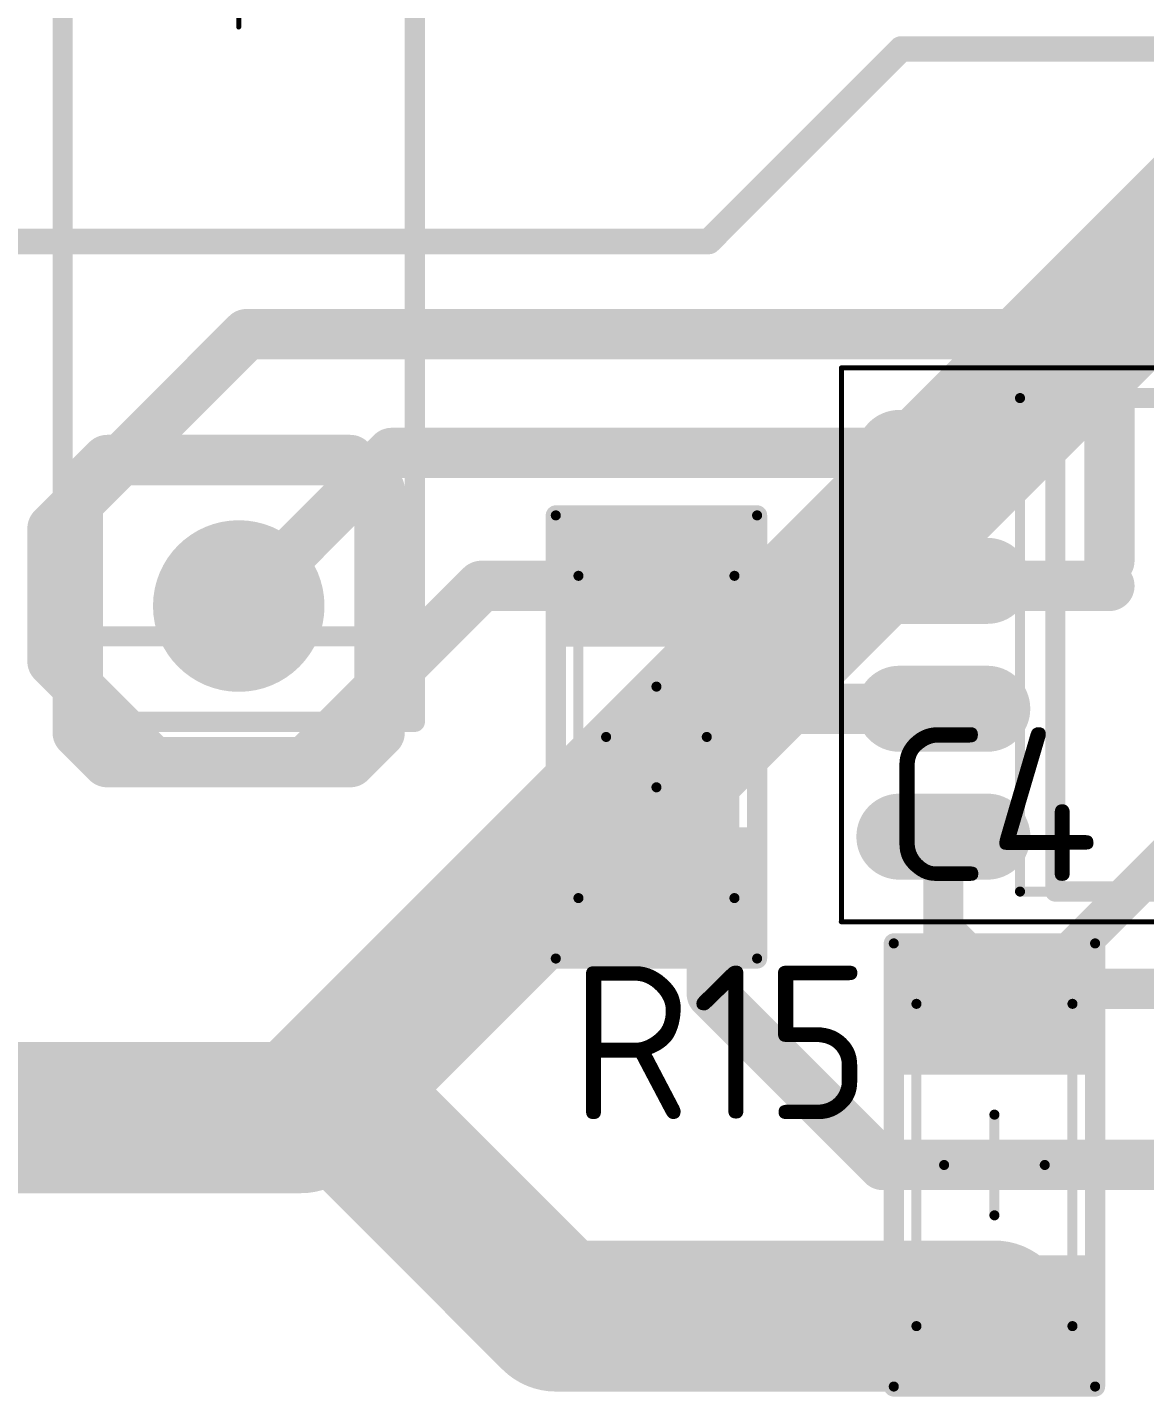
# Model space of a CAD drawing. Header units: inches. Extents: x 0 to 220, y 0 to 115.
# Drawn here: x 67.75 to 78.85, y 11.45 to 25.05 of the extents above; entities that cross this region are included whole.
import ezdxf

# ---------------------------------------------------------------- set-up
doc = ezdxf.new("R2010")
doc.units = ezdxf.units.IN
for name, color, linetype in [('Bottom Layer- Bottom', 5, 'Continuous'), ('Bottom Solder- Bot Mask', 6, 'Continuous'), ('Mechanical 13', 56, 'Continuous'), ('Mechanical 15', 56, 'Continuous'), ('Mechanical 2- Bot Assy', 216, 'Continuous'), ('Multi-Layer', 9, 'Continuous'), ('Top Layer- Top', 1, 'Continuous'), ('Top Overlay- Top Silk', 2, 'Continuous'), ('Top Paste- Top Paste', 8, 'Continuous'), ('Top Solder- Top Mask', 216, 'Continuous')]:
    doc.layers.add(name, color=color, linetype=linetype)
doc.styles.add('GOST type B', font='', dxfattribs={"height": 0.2})
doc.styles.get('GOST type B').set_extended_font_data('GOST type B')

# ---------------------------------------------------------------- blocks, each defined once
blk = doc.blocks.new('CAP__1206_29')
at = {"layer": 'Top Layer- Top'}
for points in [[(-2, -0.8), (-2, 0.8), (-1, 0.8), (-1, -0.8)], [(1, -0.8), (1, 0.8), (2, 0.8), (2, -0.8)]]:
    blk.add_hatch(color=7, dxfattribs=at).paths.add_polyline_path(points)
at = {"layer": 'Top Paste- Top Paste'}
for points in [[(-2, -0.8), (-2, 0.8), (-1, 0.8), (-1, -0.8)], [(1, -0.8), (1, 0.8), (2, 0.8), (2, -0.8)]]:
    blk.add_hatch(color=7, dxfattribs=at).paths.add_polyline_path(points)
at = {"layer": 'Top Solder- Top Mask'}
for points in [[(-2.102, -0.902), (-2.102, 0.902), (-0.898, 0.902), (-0.898, -0.902)], [(0.898, -0.902), (0.898, 0.902), (2.102, 0.902), (2.102, -0.902)]]:
    blk.add_hatch(color=7, dxfattribs=at).paths.add_polyline_path(points)
at = {"layer": 'Mechanical 13'}
for points in [[(1.6, 0.775, 0.1, 0.1, 0), (-1.6, 0.775, 0.1, 0.1, 0)], [(-1.6, -0.775, 0.1, 0.1, 0), (-1.6, 0.775, 0.1, 0.1, 0)], [(1.6, -0.775, 0.1, 0.1, 0), (1.6, 0.775, 0.1, 0.1, 0)], [(1.6, -0.775, 0.1, 0.1, 0), (-1.6, -0.775, 0.1, 0.1, 0)]]:
    blk.add_lwpolyline(points, format="xyseb", dxfattribs=at)
for points in [[(-1.625, 0.775, 0.05, 0.05, 1), (-1.575, 0.775, 0.05, 0.05, 1)], [(-1.625, 0.775, 0.05, 0.05, 1), (-1.575, 0.775, 0.05, 0.05, 1)], [(1.575, 0.775, 0.05, 0.05, 1), (1.625, 0.775, 0.05, 0.05, 1)], [(1.575, 0.775, 0.05, 0.05, 1), (1.625, 0.775, 0.05, 0.05, 1)], [(-1.625, -0.775, 0.05, 0.05, 1), (-1.575, -0.775, 0.05, 0.05, 1)], [(-1.625, -0.775, 0.05, 0.05, 1), (-1.575, -0.775, 0.05, 0.05, 1)], [(1.575, -0.775, 0.05, 0.05, 1), (1.625, -0.775, 0.05, 0.05, 1)], [(1.575, -0.775, 0.05, 0.05, 1), (1.625, -0.775, 0.05, 0.05, 1)]]:
    blk.add_lwpolyline(points, format="xyseb", close=True, dxfattribs=at)
at = {"layer": 'Mechanical 15'}
for points in [[(-2.2, -1, 0.1, 0.1, 0), (-2.2, 1, 0.1, 0.1, 0)], [(-2.2, 1, 0.1, 0.1, 0), (2.2, 1, 0.1, 0.1, 0)], [(2.2, -1, 0.1, 0.1, 0), (2.2, 1, 0.1, 0.1, 0)], [(0, -0.5, 0.1, 0.1, 0), (0, 0.5, 0.1, 0.1, 0)], [(0.5, 0, 0.1, 0.1, 0), (-0.5, 0, 0.1, 0.1, 0)], [(-2.2, -1, 0.1, 0.1, 0), (2.2, -1, 0.1, 0.1, 0)]]:
    blk.add_lwpolyline(points, format="xyseb", dxfattribs=at)
for points in [[(-2.225, 1, 0.05, 0.05, 1), (-2.175, 1, 0.05, 0.05, 1)], [(-2.225, 1, 0.05, 0.05, 1), (-2.175, 1, 0.05, 0.05, 1)], [(2.175, 1, 0.05, 0.05, 1), (2.225, 1, 0.05, 0.05, 1)], [(2.175, 1, 0.05, 0.05, 1), (2.225, 1, 0.05, 0.05, 1)], [(-0.025, 0.5, 0.05, 0.05, 1), (0.025, 0.5, 0.05, 0.05, 1)], [(-0.525, 0, 0.05, 0.05, 1), (-0.475, 0, 0.05, 0.05, 1)], [(0.475, 0, 0.05, 0.05, 1), (0.525, 0, 0.05, 0.05, 1)], [(-0.025, -0.5, 0.05, 0.05, 1), (0.025, -0.5, 0.05, 0.05, 1)], [(-2.225, -1, 0.05, 0.05, 1), (-2.175, -1, 0.05, 0.05, 1)], [(-2.225, -1, 0.05, 0.05, 1), (-2.175, -1, 0.05, 0.05, 1)], [(2.175, -1, 0.05, 0.05, 1), (2.225, -1, 0.05, 0.05, 1)], [(2.175, -1, 0.05, 0.05, 1), (2.225, -1, 0.05, 0.05, 1)]]:
    blk.add_lwpolyline(points, format="xyseb", close=True, dxfattribs=at)
at = {"layer": 'Top Overlay- Top Silk'}
for points in [[(-2.2, 1, 0.2, 0.2, 0), (2.2, 1, 0.2, 0.2, 0)], [(-2.2, -1, 0.2, 0.2, 0), (-2.2, 1, 0.2, 0.2, 0)], [(2.2, -1, 0.2, 0.2, 0), (2.2, 1, 0.2, 0.2, 0)], [(-2.2, -1, 0.2, 0.2, 0), (2.2, -1, 0.2, 0.2, 0)]]:
    blk.add_lwpolyline(points, format="xyseb", dxfattribs=at)
for points in [[(-2.25, 1, 0.1, 0.1, 1), (-2.15, 1, 0.1, 0.1, 1)], [(-2.25, 1, 0.1, 0.1, 1), (-2.15, 1, 0.1, 0.1, 1)], [(2.15, 1, 0.1, 0.1, 1), (2.25, 1, 0.1, 0.1, 1)], [(2.15, 1, 0.1, 0.1, 1), (2.25, 1, 0.1, 0.1, 1)], [(-2.25, -1, 0.1, 0.1, 1), (-2.15, -1, 0.1, 0.1, 1)], [(-2.25, -1, 0.1, 0.1, 1), (-2.15, -1, 0.1, 0.1, 1)], [(2.15, -1, 0.1, 0.1, 1), (2.25, -1, 0.1, 0.1, 1)], [(2.15, -1, 0.1, 0.1, 1), (2.25, -1, 0.1, 0.1, 1)]]:
    blk.add_lwpolyline(points, format="xyseb", close=True, dxfattribs=at)
blk = doc.blocks.new('1206_133')
at = {"layer": 'Top Layer- Top'}
for points in [[(-2, -0.8), (-2, 0.8), (-1, 0.8), (-1, -0.8)], [(1, -0.8), (1, 0.8), (2, 0.8), (2, -0.8)]]:
    blk.add_hatch(color=7, dxfattribs=at).paths.add_polyline_path(points)
at = {"layer": 'Top Paste- Top Paste'}
for points in [[(-2, -0.8), (-2, 0.8), (-1, 0.8), (-1, -0.8)], [(1, -0.8), (1, 0.8), (2, 0.8), (2, -0.8)]]:
    blk.add_hatch(color=7, dxfattribs=at).paths.add_polyline_path(points)
at = {"layer": 'Top Solder- Top Mask'}
for points in [[(-2.102, -0.902), (-2.102, 0.902), (-0.898, 0.902), (-0.898, -0.902)], [(0.898, -0.902), (0.898, 0.902), (2.102, 0.902), (2.102, -0.902)]]:
    blk.add_hatch(color=7, dxfattribs=at).paths.add_polyline_path(points)
at = {"layer": 'Mechanical 13'}
for points in [[(1.6, 0.775, 0.1, 0.1, 0), (-1.6, 0.775, 0.1, 0.1, 0)], [(-1.6, -0.775, 0.1, 0.1, 0), (-1.6, 0.775, 0.1, 0.1, 0)], [(1.6, -0.775, 0.1, 0.1, 0), (1.6, 0.775, 0.1, 0.1, 0)], [(1.6, -0.775, 0.1, 0.1, 0), (-1.6, -0.775, 0.1, 0.1, 0)]]:
    blk.add_lwpolyline(points, format="xyseb", dxfattribs=at)
for points in [[(-1.625, 0.775, 0.05, 0.05, 1), (-1.575, 0.775, 0.05, 0.05, 1)], [(-1.625, 0.775, 0.05, 0.05, 1), (-1.575, 0.775, 0.05, 0.05, 1)], [(1.575, 0.775, 0.05, 0.05, 1), (1.625, 0.775, 0.05, 0.05, 1)], [(1.575, 0.775, 0.05, 0.05, 1), (1.625, 0.775, 0.05, 0.05, 1)], [(-1.625, -0.775, 0.05, 0.05, 1), (-1.575, -0.775, 0.05, 0.05, 1)], [(-1.625, -0.775, 0.05, 0.05, 1), (-1.575, -0.775, 0.05, 0.05, 1)], [(1.575, -0.775, 0.05, 0.05, 1), (1.625, -0.775, 0.05, 0.05, 1)], [(1.575, -0.775, 0.05, 0.05, 1), (1.625, -0.775, 0.05, 0.05, 1)]]:
    blk.add_lwpolyline(points, format="xyseb", close=True, dxfattribs=at)
at = {"layer": 'Mechanical 15'}
for points in [[(-2.2, -1, 0.1, 0.1, 0), (-2.2, 1, 0.1, 0.1, 0)], [(2.2, 1, 0.1, 0.1, 0), (-2.2, 1, 0.1, 0.1, 0)], [(2.2, -1, 0.1, 0.1, 0), (2.2, 1, 0.1, 0.1, 0)], [(0, -0.5, 0.1, 0.1, 0), (0, 0.5, 0.1, 0.1, 0)], [(0.5, 0, 0.1, 0.1, 0), (-0.5, 0, 0.1, 0.1, 0)], [(-2.2, -1, 0.1, 0.1, 0), (2.2, -1, 0.1, 0.1, 0)]]:
    blk.add_lwpolyline(points, format="xyseb", dxfattribs=at)
for points in [[(-2.225, 1, 0.05, 0.05, 1), (-2.175, 1, 0.05, 0.05, 1)], [(-2.225, 1, 0.05, 0.05, 1), (-2.175, 1, 0.05, 0.05, 1)], [(2.175, 1, 0.05, 0.05, 1), (2.225, 1, 0.05, 0.05, 1)], [(2.175, 1, 0.05, 0.05, 1), (2.225, 1, 0.05, 0.05, 1)], [(-0.025, 0.5, 0.05, 0.05, 1), (0.025, 0.5, 0.05, 0.05, 1)], [(-0.525, 0, 0.05, 0.05, 1), (-0.475, 0, 0.05, 0.05, 1)], [(0.475, 0, 0.05, 0.05, 1), (0.525, 0, 0.05, 0.05, 1)], [(-0.025, -0.5, 0.05, 0.05, 1), (0.025, -0.5, 0.05, 0.05, 1)], [(-2.225, -1, 0.05, 0.05, 1), (-2.175, -1, 0.05, 0.05, 1)], [(-2.225, -1, 0.05, 0.05, 1), (-2.175, -1, 0.05, 0.05, 1)], [(2.175, -1, 0.05, 0.05, 1), (2.225, -1, 0.05, 0.05, 1)], [(2.175, -1, 0.05, 0.05, 1), (2.225, -1, 0.05, 0.05, 1)]]:
    blk.add_lwpolyline(points, format="xyseb", close=True, dxfattribs=at)
at = {"layer": 'Top Overlay- Top Silk'}
for points in [[(2.2, 1, 0.2, 0.2, 0), (-2.2, 1, 0.2, 0.2, 0)], [(-2.2, -1, 0.2, 0.2, 0), (-2.2, 1, 0.2, 0.2, 0)], [(2.2, -1, 0.2, 0.2, 0), (2.2, 1, 0.2, 0.2, 0)], [(-2.2, -1, 0.2, 0.2, 0), (2.2, -1, 0.2, 0.2, 0)]]:
    blk.add_lwpolyline(points, format="xyseb", dxfattribs=at)
for points in [[(-2.25, 1, 0.1, 0.1, 1), (-2.15, 1, 0.1, 0.1, 1)], [(-2.25, 1, 0.1, 0.1, 1), (-2.15, 1, 0.1, 0.1, 1)], [(2.15, 1, 0.1, 0.1, 1), (2.25, 1, 0.1, 0.1, 1)], [(2.15, 1, 0.1, 0.1, 1), (2.25, 1, 0.1, 0.1, 1)], [(-2.25, -1, 0.1, 0.1, 1), (-2.15, -1, 0.1, 0.1, 1)], [(-2.25, -1, 0.1, 0.1, 1), (-2.15, -1, 0.1, 0.1, 1)], [(2.15, -1, 0.1, 0.1, 1), (2.25, -1, 0.1, 0.1, 1)], [(2.15, -1, 0.1, 0.1, 1), (2.25, -1, 0.1, 0.1, 1)]]:
    blk.add_lwpolyline(points, format="xyseb", close=True, dxfattribs=at)
blk = doc.blocks.new('_2_29__0_125_140_02_0202_00_00__134')
at = {"layer": 'Bottom Layer- Bottom'}
h = blk.add_hatch(color=7, dxfattribs=at)
edge = h.paths.add_edge_path()
edge.add_arc((-6.25, 0), 0.75, 0, 360)
at = {"layer": 'Bottom Solder- Bot Mask'}
h = blk.add_hatch(color=7, dxfattribs=at)
edge = h.paths.add_edge_path()
edge.add_arc((-6.25, 0), 0.852, 0, 360)
at = {"layer": 'Multi-Layer'}
h = blk.add_hatch(color=9, dxfattribs=at)
edge = h.paths.add_edge_path()
edge.add_arc((-6.25, 0), 0.75, 0, 360)
at = {"layer": 'Top Layer- Top'}
h = blk.add_hatch(color=7, dxfattribs=at)
edge = h.paths.add_edge_path()
edge.add_arc((-6.25, 0), 0.75, 0, 360)
at = {"layer": 'Top Solder- Top Mask'}
h = blk.add_hatch(color=7, dxfattribs=at)
edge = h.paths.add_edge_path()
edge.add_arc((-6.25, 0), 0.852, 0, 360)
at = {"layer": 'Mechanical 15'}
blk.add_lwpolyline([(-0.5, 0, 0.05, 0.05, 0), (0.5, 0, 0.05, 0.05, 0)], format="xyseb", dxfattribs=at)
blk.add_lwpolyline([(-0.513, 0, 0.025, 0.025, 1), (-0.488, 0, 0.025, 0.025, 1)], format="xyseb", close=True, dxfattribs=at)
at = {"layer": 'Mechanical 2- Bot Assy'}
for points in [[(-6.55, 1.75, 0.2, 0.2, 0), (6.55, 1.75, 0.2, 0.2, 0)], [(-6.55, 1.75, 0.2, 0.2, 0), (-6.55, -1.75, 0.2, 0.2, 0)], [(-6.55, -1.75, 0.2, 0.2, 0), (6.55, -1.75, 0.2, 0.2, 0)]]:
    blk.add_lwpolyline(points, format="xyseb", dxfattribs=at)
for points in [[(-6.6, 1.75, 0.1, 0.1, 1), (-6.5, 1.75, 0.1, 0.1, 1)], [(-6.6, 1.75, 0.1, 0.1, 1), (-6.5, 1.75, 0.1, 0.1, 1)], [(-6.6, -1.75, 0.1, 0.1, 1), (-6.5, -1.75, 0.1, 0.1, 1)], [(-6.6, -1.75, 0.1, 0.1, 1), (-6.5, -1.75, 0.1, 0.1, 1)]]:
    blk.add_lwpolyline(points, format="xyseb", close=True, dxfattribs=at)
at = {"layer": 'Top Overlay- Top Silk'}
blk.add_lwpolyline([(-7.4, 1.75, 0.2, 0.2, 0), (-7.4, -1.75, 0.2, 0.2, 0)], format="xyseb", dxfattribs=at)
for points in [[(-7.45, 1.75, 0.1, 0.1, 1), (-7.35, 1.75, 0.1, 0.1, 1)], [(-7.45, -1.75, 0.1, 0.1, 1), (-7.35, -1.75, 0.1, 0.1, 1)]]:
    blk.add_lwpolyline(points, format="xyseb", close=True, dxfattribs=at)
blk = doc.blocks.new('8_SOIC_167')
at = {"layer": 'Top Layer- Top'}
blk.add_hatch(color=7, dxfattribs=at).paths.add_polyline_path([(-3.474, 2.23), (-1.949, 2.23), (-1.949, 1.58), (-3.474, 1.58)])
h = blk.add_hatch(color=7, dxfattribs=at)
edge = h.paths.add_edge_path()
edge.add_arc((2.274, 1.905), 0.325, 90, 270)
edge.add_line((2.274, 1.58), (3.149, 1.58))
edge.add_arc((3.149, 1.905), 0.325, 270, 450)
edge.add_line((3.149, 2.23), (2.274, 2.23))
h = blk.add_hatch(color=7, dxfattribs=at)
edge = h.paths.add_edge_path()
edge.add_arc((-3.15, 0.635), 0.325, 90, 270)
edge.add_line((-3.15, 0.31), (-2.275, 0.31))
edge.add_arc((-2.275, 0.635), 0.325, 270, 450)
edge.add_line((-2.275, 0.96), (-3.15, 0.96))
h = blk.add_hatch(color=7, dxfattribs=at)
edge = h.paths.add_edge_path()
edge.add_arc((2.275, 0.635), 0.325, 90, 270)
edge.add_line((2.275, 0.31), (3.15, 0.31))
edge.add_arc((3.15, 0.635), 0.325, 270, 450)
edge.add_line((3.15, 0.96), (2.275, 0.96))
h = blk.add_hatch(color=7, dxfattribs=at)
edge = h.paths.add_edge_path()
edge.add_arc((-3.15, -0.635), 0.325, 90, 270)
edge.add_line((-3.15, -0.96), (-2.275, -0.96))
edge.add_arc((-2.275, -0.635), 0.325, 270, 450)
edge.add_line((-2.275, -0.31), (-3.15, -0.31))
h = blk.add_hatch(color=7, dxfattribs=at)
edge = h.paths.add_edge_path()
edge.add_arc((2.274, -0.635), 0.325, 90, 270)
edge.add_line((2.274, -0.96), (3.149, -0.96))
edge.add_arc((3.149, -0.635), 0.325, 270, 450)
edge.add_line((3.149, -0.31), (2.274, -0.31))
h = blk.add_hatch(color=7, dxfattribs=at)
edge = h.paths.add_edge_path()
edge.add_arc((-3.15, -1.905), 0.325, 90, 270)
edge.add_line((-3.15, -2.23), (-2.275, -2.23))
edge.add_arc((-2.275, -1.905), 0.325, 270, 450)
edge.add_line((-2.275, -1.58), (-3.15, -1.58))
h = blk.add_hatch(color=7, dxfattribs=at)
edge = h.paths.add_edge_path()
edge.add_arc((2.274, -1.905), 0.325, 90, 270)
edge.add_line((2.274, -2.23), (3.149, -2.23))
edge.add_arc((3.149, -1.905), 0.325, 270, 450)
edge.add_line((3.149, -1.58), (2.274, -1.58))
at = {"layer": 'Top Overlay- Top Silk'}
blk.add_hatch(color=2, dxfattribs=at).paths.add_polyline_path([(-1.6, 1.55), (-0.7, 2.45), (-1.6, 2.45)])
at = {"layer": 'Top Paste- Top Paste'}
blk.add_hatch(color=7, dxfattribs=at).paths.add_polyline_path([(-3.474, 2.23), (-1.949, 2.23), (-1.949, 1.58), (-3.474, 1.58)])
h = blk.add_hatch(color=7, dxfattribs=at)
edge = h.paths.add_edge_path()
edge.add_arc((2.274, 1.905), 0.325, 90, 270)
edge.add_line((2.274, 1.58), (3.149, 1.58))
edge.add_arc((3.149, 1.905), 0.325, 270, 450)
edge.add_line((3.149, 2.23), (2.274, 2.23))
h = blk.add_hatch(color=7, dxfattribs=at)
edge = h.paths.add_edge_path()
edge.add_arc((-3.15, 0.635), 0.325, 90, 270)
edge.add_line((-3.15, 0.31), (-2.275, 0.31))
edge.add_arc((-2.275, 0.635), 0.325, 270, 450)
edge.add_line((-2.275, 0.96), (-3.15, 0.96))
h = blk.add_hatch(color=7, dxfattribs=at)
edge = h.paths.add_edge_path()
edge.add_arc((2.275, 0.635), 0.325, 90, 270)
edge.add_line((2.275, 0.31), (3.15, 0.31))
edge.add_arc((3.15, 0.635), 0.325, 270, 450)
edge.add_line((3.15, 0.96), (2.275, 0.96))
h = blk.add_hatch(color=7, dxfattribs=at)
edge = h.paths.add_edge_path()
edge.add_arc((-3.15, -0.635), 0.325, 90, 270)
edge.add_line((-3.15, -0.96), (-2.275, -0.96))
edge.add_arc((-2.275, -0.635), 0.325, 270, 450)
edge.add_line((-2.275, -0.31), (-3.15, -0.31))
h = blk.add_hatch(color=7, dxfattribs=at)
edge = h.paths.add_edge_path()
edge.add_arc((2.274, -0.635), 0.325, 90, 270)
edge.add_line((2.274, -0.96), (3.149, -0.96))
edge.add_arc((3.149, -0.635), 0.325, 270, 450)
edge.add_line((3.149, -0.31), (2.274, -0.31))
h = blk.add_hatch(color=7, dxfattribs=at)
edge = h.paths.add_edge_path()
edge.add_arc((-3.15, -1.905), 0.325, 90, 270)
edge.add_line((-3.15, -2.23), (-2.275, -2.23))
edge.add_arc((-2.275, -1.905), 0.325, 270, 450)
edge.add_line((-2.275, -1.58), (-3.15, -1.58))
h = blk.add_hatch(color=7, dxfattribs=at)
edge = h.paths.add_edge_path()
edge.add_arc((2.274, -1.905), 0.325, 90, 270)
edge.add_line((2.274, -2.23), (3.149, -2.23))
edge.add_arc((3.149, -1.905), 0.325, 270, 450)
edge.add_line((3.149, -1.58), (2.274, -1.58))
at = {"layer": 'Top Solder- Top Mask'}
blk.add_hatch(color=7, dxfattribs=at).paths.add_polyline_path([(-3.576, 2.332), (-1.848, 2.332), (-1.848, 1.478), (-3.576, 1.478)])
h = blk.add_hatch(color=7, dxfattribs=at)
edge = h.paths.add_edge_path()
edge.add_arc((2.274, 1.905), 0.427, 90, 270)
edge.add_line((2.274, 1.478), (3.149, 1.478))
edge.add_arc((3.149, 1.905), 0.427, 270, 450)
edge.add_line((3.149, 2.332), (2.274, 2.332))
h = blk.add_hatch(color=7, dxfattribs=at)
edge = h.paths.add_edge_path()
edge.add_arc((-3.15, 0.635), 0.427, 90, 270)
edge.add_line((-3.15, 0.208), (-2.275, 0.208))
edge.add_arc((-2.275, 0.635), 0.427, 270, 450)
edge.add_line((-2.275, 1.062), (-3.15, 1.062))
h = blk.add_hatch(color=7, dxfattribs=at)
edge = h.paths.add_edge_path()
edge.add_arc((2.275, 0.635), 0.427, 90, 270)
edge.add_line((2.275, 0.208), (3.15, 0.208))
edge.add_arc((3.15, 0.635), 0.427, 270, 450)
edge.add_line((3.15, 1.062), (2.275, 1.062))
h = blk.add_hatch(color=7, dxfattribs=at)
edge = h.paths.add_edge_path()
edge.add_arc((-3.15, -0.635), 0.427, 90, 270)
edge.add_line((-3.15, -1.062), (-2.275, -1.062))
edge.add_arc((-2.275, -0.635), 0.427, 270, 450)
edge.add_line((-2.275, -0.208), (-3.15, -0.208))
h = blk.add_hatch(color=7, dxfattribs=at)
edge = h.paths.add_edge_path()
edge.add_arc((2.274, -0.635), 0.427, 90, 270)
edge.add_line((2.274, -1.062), (3.149, -1.062))
edge.add_arc((3.149, -0.635), 0.427, 270, 450)
edge.add_line((3.149, -0.208), (2.274, -0.208))
h = blk.add_hatch(color=7, dxfattribs=at)
edge = h.paths.add_edge_path()
edge.add_arc((-3.15, -1.905), 0.427, 90, 270)
edge.add_line((-3.15, -2.332), (-2.275, -2.332))
edge.add_arc((-2.275, -1.905), 0.427, 270, 450)
edge.add_line((-2.275, -1.478), (-3.15, -1.478))
h = blk.add_hatch(color=7, dxfattribs=at)
edge = h.paths.add_edge_path()
edge.add_arc((2.274, -1.905), 0.427, 90, 270)
edge.add_line((2.274, -2.332), (3.149, -2.332))
edge.add_arc((3.149, -1.905), 0.427, 270, 450)
edge.add_line((3.149, -1.478), (2.274, -1.478))
at = {"layer": 'Mechanical 13'}
for points in [[(-0.68, 2.45, 0.1, 0.1, 0), (-1.95, 1.18, 0.1, 0.1, 0)], [(-1.95, 2.45, 0.1, 0.1, 0), (-1.95, -2.45, 0.1, 0.1, 0)], [(1.95, 2.45, 0.1, 0.1, 0), (-1.95, 2.45, 0.1, 0.1, 0)], [(1.95, 2.45, 0.1, 0.1, 0), (1.95, -2.45, 0.1, 0.1, 0)], [(-1.525, 1.625, 0.1, 0.1, 0), (-1.575, 1.625, 0.1, 0.1, 0)], [(1.95, -2.45, 0.1, 0.1, 0), (-1.95, -2.45, 0.1, 0.1, 0)]]:
    blk.add_lwpolyline(points, format="xyseb", dxfattribs=at)
for points in [[(-1.975, 2.45, 0.05, 0.05, 1), (-1.925, 2.45, 0.05, 0.05, 1)], [(-1.975, 2.45, 0.05, 0.05, 1), (-1.925, 2.45, 0.05, 0.05, 1)], [(-0.705, 2.45, 0.05, 0.05, 1), (-0.655, 2.45, 0.05, 0.05, 1)], [(1.925, 2.45, 0.05, 0.05, 1), (1.975, 2.45, 0.05, 0.05, 1)], [(1.925, 2.45, 0.05, 0.05, 1), (1.975, 2.45, 0.05, 0.05, 1)], [(-1.6, 1.625, 0.05, 0.05, 1), (-1.55, 1.625, 0.05, 0.05, 1)], [(-1.55, 1.625, 0.05, 0.05, 1), (-1.5, 1.625, 0.05, 0.05, 1)], [(-1.975, 1.18, 0.05, 0.05, 1), (-1.925, 1.18, 0.05, 0.05, 1)], [(-1.975, -2.45, 0.05, 0.05, 1), (-1.925, -2.45, 0.05, 0.05, 1)], [(-1.975, -2.45, 0.05, 0.05, 1), (-1.925, -2.45, 0.05, 0.05, 1)], [(1.925, -2.45, 0.05, 0.05, 1), (1.975, -2.45, 0.05, 0.05, 1)], [(1.925, -2.45, 0.05, 0.05, 1), (1.975, -2.45, 0.05, 0.05, 1)]]:
    blk.add_lwpolyline(points, format="xyseb", close=True, dxfattribs=at)
at = {"layer": 'Mechanical 15'}
for points in [[(-3.725, 2.75, 0.05, 0.05, 0), (-3.725, -2.75, 0.05, 0.05, 0)], [(3.725, 2.75, 0.05, 0.05, 0), (-3.725, 2.75, 0.05, 0.05, 0)], [(3.725, 2.75, 0.05, 0.05, 0), (3.725, -2.75, 0.05, 0.05, 0)], [(3.725, -2.75, 0.05, 0.05, 0), (-3.725, -2.75, 0.05, 0.05, 0)]]:
    blk.add_lwpolyline(points, format="xyseb", dxfattribs=at)
for points in [[(-3.737, 2.75, 0.025, 0.025, 1), (-3.712, 2.75, 0.025, 0.025, 1)], [(-3.737, 2.75, 0.025, 0.025, 1), (-3.712, 2.75, 0.025, 0.025, 1)], [(3.713, 2.75, 0.025, 0.025, 1), (3.738, 2.75, 0.025, 0.025, 1)], [(3.713, 2.75, 0.025, 0.025, 1), (3.738, 2.75, 0.025, 0.025, 1)], [(-3.738, -2.75, 0.025, 0.025, 1), (-3.713, -2.75, 0.025, 0.025, 1)], [(-3.738, -2.75, 0.025, 0.025, 1), (-3.713, -2.75, 0.025, 0.025, 1)], [(3.712, -2.75, 0.025, 0.025, 1), (3.737, -2.75, 0.025, 0.025, 1)], [(3.712, -2.75, 0.025, 0.025, 1), (3.737, -2.75, 0.025, 0.025, 1)]]:
    blk.add_lwpolyline(points, format="xyseb", close=True, dxfattribs=at)
at = {"layer": 'Top Overlay- Top Silk'}
for points in [[(-1.6, -2.45, 0.2, 0.2, 0), (-1.6, 2.45, 0.2, 0.2, 0)], [(1.6, 2.45, 0.2, 0.2, 0), (-1.6, 2.45, 0.2, 0.2, 0)], [(-0.7, 2.45, 0.1, 0.1, 0), (-1.6, 1.55, 0.1, 0.1, 0)], [(-0.6, 2.45, 0.1, 0.1, 0), (-0.7, 2.45, 0.1, 0.1, 0)], [(1.6, 2.45, 0.2, 0.2, 0), (1.6, -2.45, 0.2, 0.2, 0)], [(1.6, -2.45, 0.2, 0.2, 0), (-1.6, -2.45, 0.2, 0.2, 0)]]:
    blk.add_lwpolyline(points, format="xyseb", dxfattribs=at)
for points in [[(-1.65, 2.45, 0.1, 0.1, 1), (-1.55, 2.45, 0.1, 0.1, 1)], [(-1.65, 2.45, 0.1, 0.1, 1), (-1.55, 2.45, 0.1, 0.1, 1)], [(-0.725, 2.45, 0.05, 0.05, 1), (-0.675, 2.45, 0.05, 0.05, 1)], [(-0.725, 2.45, 0.05, 0.05, 1), (-0.675, 2.45, 0.05, 0.05, 1)], [(-0.625, 2.45, 0.05, 0.05, 1), (-0.575, 2.45, 0.05, 0.05, 1)], [(1.55, 2.45, 0.1, 0.1, 1), (1.65, 2.45, 0.1, 0.1, 1)], [(1.55, 2.45, 0.1, 0.1, 1), (1.65, 2.45, 0.1, 0.1, 1)], [(-1.625, 1.55, 0.05, 0.05, 1), (-1.575, 1.55, 0.05, 0.05, 1)], [(-1.65, -2.45, 0.1, 0.1, 1), (-1.55, -2.45, 0.1, 0.1, 1)], [(-1.65, -2.45, 0.1, 0.1, 1), (-1.55, -2.45, 0.1, 0.1, 1)], [(1.55, -2.45, 0.1, 0.1, 1), (1.65, -2.45, 0.1, 0.1, 1)], [(1.55, -2.45, 0.1, 0.1, 1), (1.65, -2.45, 0.1, 0.1, 1)]]:
    blk.add_lwpolyline(points, format="xyseb", close=True, dxfattribs=at)

msp = doc.modelspace()

# ---------------------------------------------------------------- hatches: boundary and pattern name
at = {"layer": 'Bottom Layer- Bottom'}
h = msp.add_hatch(color=7, dxfattribs=at)
edge = h.paths.add_edge_path()
edge.add_arc((77.75, 15.5), 0.4, 0, 360)
h = msp.add_hatch(color=7, dxfattribs=at)
edge = h.paths.add_edge_path()
edge.add_arc((70.75, 14.5), 0.4, 0, 360)
at = {"layer": 'Bottom Solder- Bot Mask'}
h = msp.add_hatch(color=7, dxfattribs=at)
edge = h.paths.add_edge_path()
edge.add_arc((77.75, 15.5), 0.502, 0, 360)
h = msp.add_hatch(color=7, dxfattribs=at)
edge = h.paths.add_edge_path()
edge.add_arc((70.75, 14.5), 0.502, 0, 360)
at = {"layer": 'Top Layer- Top'}
h = msp.add_hatch(color=7, dxfattribs=at)
edge = h.paths.add_edge_path()
edge.add_arc((77.75, 15.5), 0.4, 0, 360)
h = msp.add_hatch(color=7, dxfattribs=at)
edge = h.paths.add_edge_path()
edge.add_arc((70.75, 14.5), 0.4, 0, 360)
at = {"layer": 'Top Solder- Top Mask'}
h = msp.add_hatch(color=7, dxfattribs=at)
edge = h.paths.add_edge_path()
edge.add_arc((77.75, 15.5), 0.502, 0, 360)
h = msp.add_hatch(color=7, dxfattribs=at)
edge = h.paths.add_edge_path()
edge.add_arc((70.75, 14.5), 0.502, 0, 360)

# ---------------------------------------------------------------- linework, layer by layer
at = {"layer": 'Bottom Layer- Bottom'}
for points in [[(70.47, 14.22, 1.5, 1.5, 0), (83.348, 27.098, 1.5, 1.5, 0)], [(68.25, 20.457, 0.5, 0.5, 0), (68.543, 20.75, 0.5, 0.5, 0)], [(68.543, 20.75, 0.5, 0.5, 0), (70.957, 20.75, 0.5, 0.5, 0)], [(70.957, 20.75, 0.5, 0.5, 0), (71.25, 20.457, 0.5, 0.5, 0)], [(68.25, 18.043, 0.5, 0.5, 0), (68.25, 20.457, 0.5, 0.5, 0)], [(71.25, 18.043, 0.5, 0.5, 0), (71.25, 20.457, 0.5, 0.5, 0)], [(77.75, 15.5, 0.4, 0.4, 0), (81.75, 19.5, 0.4, 0.4, 0)], [(68.25, 18.043, 0.5, 0.5, 0), (68.543, 17.75, 0.5, 0.5, 0)], [(70.957, 17.75, 0.5, 0.5, 0), (71.25, 18.043, 0.5, 0.5, 0)], [(68.543, 17.75, 0.5, 0.5, 0), (70.957, 17.75, 0.5, 0.5, 0)], [(65, 14.22, 1.5, 1.5, 0), (70.47, 14.22, 1.5, 1.5, 0)]]:
    msp.add_lwpolyline(points, format="xyseb", dxfattribs=at)
for points in [[(68.418, 20.75, 0.25, 0.25, 1), (68.668, 20.75, 0.25, 0.25, 1)], [(68.418, 20.75, 0.25, 0.25, 1), (68.668, 20.75, 0.25, 0.25, 1)], [(70.832, 20.75, 0.25, 0.25, 1), (71.082, 20.75, 0.25, 0.25, 1)], [(70.832, 20.75, 0.25, 0.25, 1), (71.082, 20.75, 0.25, 0.25, 1)], [(68.125, 20.457, 0.25, 0.25, 1), (68.375, 20.457, 0.25, 0.25, 1)], [(68.125, 20.457, 0.25, 0.25, 1), (68.375, 20.457, 0.25, 0.25, 1)], [(71.125, 20.457, 0.25, 0.25, 1), (71.375, 20.457, 0.25, 0.25, 1)], [(71.125, 20.457, 0.25, 0.25, 1), (71.375, 20.457, 0.25, 0.25, 1)], [(68.125, 18.043, 0.25, 0.25, 1), (68.375, 18.043, 0.25, 0.25, 1)], [(68.125, 18.043, 0.25, 0.25, 1), (68.375, 18.043, 0.25, 0.25, 1)], [(71.125, 18.043, 0.25, 0.25, 1), (71.375, 18.043, 0.25, 0.25, 1)], [(71.125, 18.043, 0.25, 0.25, 1), (71.375, 18.043, 0.25, 0.25, 1)], [(68.418, 17.75, 0.25, 0.25, 1), (68.668, 17.75, 0.25, 0.25, 1)], [(68.418, 17.75, 0.25, 0.25, 1), (68.668, 17.75, 0.25, 0.25, 1)], [(70.832, 17.75, 0.25, 0.25, 1), (71.082, 17.75, 0.25, 0.25, 1)], [(70.832, 17.75, 0.25, 0.25, 1), (71.082, 17.75, 0.25, 0.25, 1)], [(77.65, 15.5, 0.2, 0.2, 1), (77.85, 15.5, 0.2, 0.2, 1)], [(70.095, 14.22, 0.75, 0.75, 1), (70.845, 14.22, 0.75, 0.75, 1)], [(70.095, 14.22, 0.75, 0.75, 1), (70.845, 14.22, 0.75, 0.75, 1)]]:
    msp.add_lwpolyline(points, format="xyseb", close=True, dxfattribs=at)
at = {"layer": 'Top Layer- Top'}
for points in [[(74.52, 22.92, 0.254, 0.254, 0), (76.431, 24.831, 0.254, 0.254, 0)], [(76.431, 24.831, 0.254, 0.254, 0), (89.99, 24.831, 0.254, 0.254, 0)], [(54, 22.92, 0.254, 0.254, 0), (74.52, 22.92, 0.254, 0.254, 0)], [(68, 20.07, 0.5, 0.5, 0), (69.93, 22, 0.5, 0.5, 0)], [(69.93, 22, 0.5, 0.5, 0), (78.207, 22, 0.5, 0.5, 0)], [(78.207, 22, 0.5, 0.5, 0), (78.5, 21.707, 0.5, 0.5, 0)], [(78.5, 19.75, 0.5, 0.5, 0), (78.5, 21.707, 0.5, 0.5, 0)], [(69.85, 19.3, 0.5, 0.5, 0), (71.37, 20.82, 0.5, 0.5, 0)], [(71.37, 20.82, 0.5, 0.5, 0), (76.85, 20.82, 0.5, 0.5, 0)], [(68, 18.75, 0.5, 0.5, 0), (68, 20.07, 0.5, 0.5, 0)], [(70.51, 17.75, 0.5, 0.5, 0), (72.26, 19.5, 0.5, 0.5, 0)], [(72.26, 19.5, 0.5, 0.5, 0), (74, 19.5, 0.5, 0.5, 0)], [(74, 19.5, 0.5, 0.5, 0), (78.5, 19.5, 0.5, 0.5, 0)], [(76.363, 19.599, 0.5, 0.5, 0), (76.801, 19.599, 0.5, 0.5, 0)], [(76.801, 19.599, 0.5, 0.5, 0), (76.85, 19.55, 0.5, 0.5, 0)], [(68, 18.75, 0.5, 0.5, 0), (69, 17.75, 0.5, 0.5, 0)], [(74.55, 17.493, 0.5, 0.5, 0), (75.337, 18.28, 0.5, 0.5, 0)], [(75.337, 18.28, 0.5, 0.5, 0), (76.85, 18.28, 0.5, 0.5, 0)], [(69, 17.75, 0.5, 0.5, 0), (70.51, 17.75, 0.5, 0.5, 0)], [(74.55, 16.75, 0.5, 0.5, 0), (74.55, 17.493, 0.5, 0.5, 0)], [(76.85, 16.085, 0.4, 0.4, 0), (76.85, 17.01, 0.4, 0.4, 0)], [(74.3, 16.5, 0.5, 0.5, 0), (74.55, 16.75, 0.5, 0.5, 0)], [(74, 16.5, 0.5, 0.5, 0), (74.3, 16.5, 0.5, 0.5, 0)], [(74.3, 16.5, 0.5, 0.5, 0), (74.55, 16.25, 0.5, 0.5, 0)], [(74.55, 15.45, 0.5, 0.5, 0), (74.55, 16.25, 0.5, 0.5, 0)], [(76.85, 16.085, 0.4, 0.4, 0), (77.358, 15.577, 0.4, 0.4, 0)], [(77.358, 15.577, 0.4, 0.4, 0), (77.673, 15.577, 0.4, 0.4, 0)], [(77.673, 15.577, 0.4, 0.4, 0), (77.75, 15.5, 0.4, 0.4, 0)], [(74.55, 15.45, 0.5, 0.5, 0), (76.25, 13.75, 0.5, 0.5, 0)], [(77.75, 15.5, 0.4, 0.4, 0), (79.312, 15.5, 0.4, 0.4, 0)], [(70.75, 14.5, 1.5, 1.5, 0), (73, 12.25, 1.5, 1.5, 0)], [(76.25, 13.75, 0.5, 0.5, 0), (80.919, 13.75, 0.5, 0.5, 0)], [(73, 12.25, 1.5, 1.5, 0), (77.358, 12.25, 1.5, 1.5, 0)]]:
    msp.add_lwpolyline(points, format="xyseb", dxfattribs=at)
for points in [[(76.367, 24.831, 0.127, 0.127, 1), (76.494, 24.831, 0.127, 0.127, 1)], [(76.367, 24.831, 0.127, 0.127, 1), (76.494, 24.831, 0.127, 0.127, 1)], [(74.456, 22.92, 0.127, 0.127, 1), (74.583, 22.92, 0.127, 0.127, 1)], [(74.456, 22.92, 0.127, 0.127, 1), (74.583, 22.92, 0.127, 0.127, 1)], [(69.805, 22, 0.25, 0.25, 1), (70.055, 22, 0.25, 0.25, 1)], [(69.805, 22, 0.25, 0.25, 1), (70.055, 22, 0.25, 0.25, 1)], [(78.082, 22, 0.25, 0.25, 1), (78.332, 22, 0.25, 0.25, 1)], [(78.082, 22, 0.25, 0.25, 1), (78.332, 22, 0.25, 0.25, 1)], [(78.375, 21.707, 0.25, 0.25, 1), (78.625, 21.707, 0.25, 0.25, 1)], [(78.375, 21.707, 0.25, 0.25, 1), (78.625, 21.707, 0.25, 0.25, 1)], [(71.245, 20.82, 0.25, 0.25, 1), (71.495, 20.82, 0.25, 0.25, 1)], [(71.245, 20.82, 0.25, 0.25, 1), (71.495, 20.82, 0.25, 0.25, 1)], [(76.725, 20.82, 0.25, 0.25, 1), (76.975, 20.82, 0.25, 0.25, 1)], [(67.875, 20.07, 0.25, 0.25, 1), (68.125, 20.07, 0.25, 0.25, 1)], [(67.875, 20.07, 0.25, 0.25, 1), (68.125, 20.07, 0.25, 0.25, 1)], [(78.375, 19.75, 0.25, 0.25, 1), (78.625, 19.75, 0.25, 0.25, 1)], [(72.135, 19.5, 0.25, 0.25, 1), (72.385, 19.5, 0.25, 0.25, 1)], [(72.135, 19.5, 0.25, 0.25, 1), (72.385, 19.5, 0.25, 0.25, 1)], [(73.875, 19.5, 0.25, 0.25, 1), (74.125, 19.5, 0.25, 0.25, 1)], [(73.875, 19.5, 0.25, 0.25, 1), (74.125, 19.5, 0.25, 0.25, 1)], [(76.238, 19.599, 0.25, 0.25, 1), (76.488, 19.599, 0.25, 0.25, 1)], [(76.676, 19.599, 0.25, 0.25, 1), (76.926, 19.599, 0.25, 0.25, 1)], [(76.676, 19.599, 0.25, 0.25, 1), (76.926, 19.599, 0.25, 0.25, 1)], [(76.725, 19.55, 0.25, 0.25, 1), (76.975, 19.55, 0.25, 0.25, 1)], [(78.375, 19.5, 0.25, 0.25, 1), (78.625, 19.5, 0.25, 0.25, 1)], [(69.725, 19.3, 0.25, 0.25, 1), (69.975, 19.3, 0.25, 0.25, 1)], [(67.875, 18.75, 0.25, 0.25, 1), (68.125, 18.75, 0.25, 0.25, 1)], [(67.875, 18.75, 0.25, 0.25, 1), (68.125, 18.75, 0.25, 0.25, 1)], [(75.212, 18.28, 0.25, 0.25, 1), (75.462, 18.28, 0.25, 0.25, 1)], [(75.212, 18.28, 0.25, 0.25, 1), (75.462, 18.28, 0.25, 0.25, 1)], [(76.725, 18.28, 0.25, 0.25, 1), (76.975, 18.28, 0.25, 0.25, 1)], [(68.875, 17.75, 0.25, 0.25, 1), (69.125, 17.75, 0.25, 0.25, 1)], [(68.875, 17.75, 0.25, 0.25, 1), (69.125, 17.75, 0.25, 0.25, 1)], [(70.385, 17.75, 0.25, 0.25, 1), (70.635, 17.75, 0.25, 0.25, 1)], [(70.385, 17.75, 0.25, 0.25, 1), (70.635, 17.75, 0.25, 0.25, 1)], [(74.425, 17.493, 0.25, 0.25, 1), (74.675, 17.493, 0.25, 0.25, 1)], [(74.425, 17.493, 0.25, 0.25, 1), (74.675, 17.493, 0.25, 0.25, 1)], [(76.75, 17.01, 0.2, 0.2, 1), (76.95, 17.01, 0.2, 0.2, 1)], [(74.425, 16.75, 0.25, 0.25, 1), (74.675, 16.75, 0.25, 0.25, 1)], [(74.425, 16.75, 0.25, 0.25, 1), (74.675, 16.75, 0.25, 0.25, 1)], [(73.875, 16.5, 0.25, 0.25, 1), (74.125, 16.5, 0.25, 0.25, 1)], [(74.175, 16.5, 0.25, 0.25, 1), (74.425, 16.5, 0.25, 0.25, 1)], [(74.175, 16.5, 0.25, 0.25, 1), (74.425, 16.5, 0.25, 0.25, 1)], [(74.175, 16.5, 0.25, 0.25, 1), (74.425, 16.5, 0.25, 0.25, 1)], [(74.425, 16.25, 0.25, 0.25, 1), (74.675, 16.25, 0.25, 0.25, 1)], [(74.425, 16.25, 0.25, 0.25, 1), (74.675, 16.25, 0.25, 0.25, 1)], [(76.75, 16.085, 0.2, 0.2, 1), (76.95, 16.085, 0.2, 0.2, 1)], [(76.75, 16.085, 0.2, 0.2, 1), (76.95, 16.085, 0.2, 0.2, 1)], [(77.258, 15.577, 0.2, 0.2, 1), (77.458, 15.577, 0.2, 0.2, 1)], [(77.258, 15.577, 0.2, 0.2, 1), (77.458, 15.577, 0.2, 0.2, 1)], [(77.573, 15.577, 0.2, 0.2, 1), (77.773, 15.577, 0.2, 0.2, 1)], [(77.573, 15.577, 0.2, 0.2, 1), (77.773, 15.577, 0.2, 0.2, 1)], [(74.425, 15.45, 0.25, 0.25, 1), (74.675, 15.45, 0.25, 0.25, 1)], [(74.425, 15.45, 0.25, 0.25, 1), (74.675, 15.45, 0.25, 0.25, 1)], [(77.65, 15.5, 0.2, 0.2, 1), (77.85, 15.5, 0.2, 0.2, 1)], [(77.65, 15.5, 0.2, 0.2, 1), (77.85, 15.5, 0.2, 0.2, 1)], [(70.375, 14.5, 0.75, 0.75, 1), (71.125, 14.5, 0.75, 0.75, 1)], [(76.125, 13.75, 0.25, 0.25, 1), (76.375, 13.75, 0.25, 0.25, 1)], [(76.125, 13.75, 0.25, 0.25, 1), (76.375, 13.75, 0.25, 0.25, 1)], [(72.625, 12.25, 0.75, 0.75, 1), (73.375, 12.25, 0.75, 0.75, 1)], [(72.625, 12.25, 0.75, 0.75, 1), (73.375, 12.25, 0.75, 0.75, 1)], [(76.983, 12.25, 0.75, 0.75, 1), (77.733, 12.25, 0.75, 0.75, 1)]]:
    msp.add_lwpolyline(points, format="xyseb", close=True, dxfattribs=at)
at = {"layer": 'Top Overlay- Top Silk'}
msp.add_lwpolyline([(71.6, 18.15, 0.2, 0.2, 0), (71.6, 24.92, 0.2, 0.2, 0)], format="xyseb", dxfattribs=at)
for points in [[(71.55, 24.92, 0.1, 0.1, 1), (71.65, 24.92, 0.1, 0.1, 1)], [(71.55, 18.15, 0.1, 0.1, 1), (71.65, 18.15, 0.1, 0.1, 1)]]:
    msp.add_lwpolyline(points, format="xyseb", close=True, dxfattribs=at)

# ---------------------------------------------------------------- block references
for name, p, rotation in [('_2_29__0_125_140_02_0202_00_00__134', (69.85, 25.55), 90), ('8_SOIC_167', (79.562, 18.915), 180), ('1206_133', (74, 18), 270), ('CAP__1206_29', (77.358, 13.75), 270)]:
    msp.add_blockref(name, p, dxfattribs=dict(rotation=rotation))

# ---------------------------------------------------------------- texts
at = {"layer": 'Top Overlay- Top Silk', "style": 'GOST type B'}
for s, p in [('C4', (76.258, 16.568)), ('R15', (73.144, 14.206))]:
    msp.add_text(s, height=1.524, dxfattribs=at).set_placement(p)

doc.saveas('drawing.dxf')
